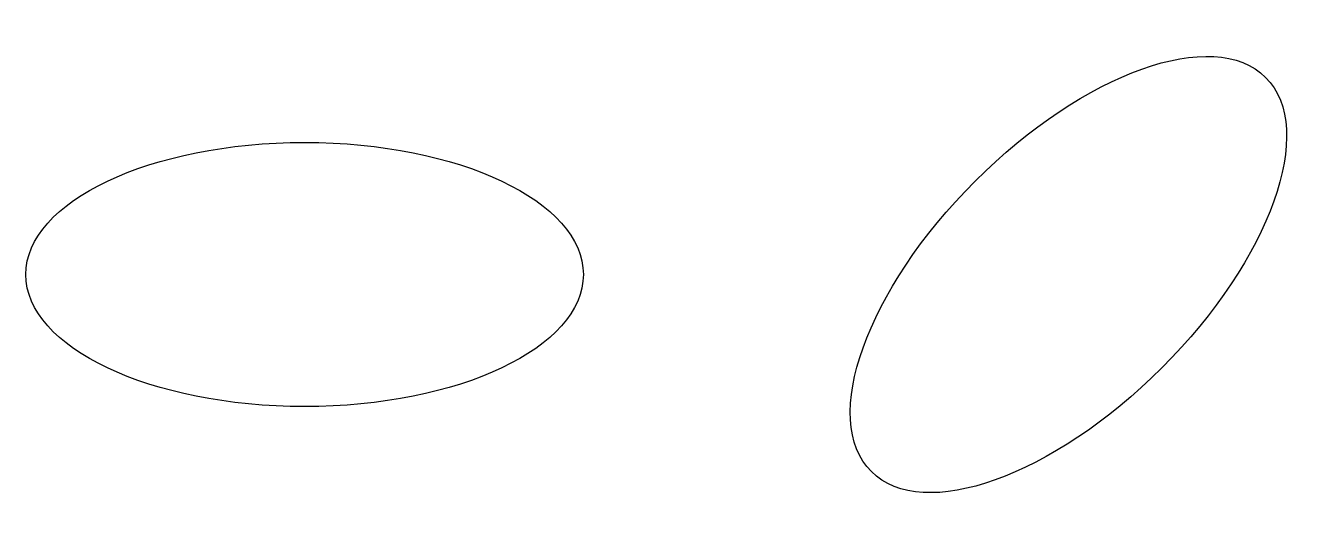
# Model space of a CAD drawing. Header units: inches. Extents: x -5.6 to 49.6, y -7.5 to 13.8.
import ezdxf

# ---------------------------------------------------------------- set-up
doc = ezdxf.new("R2010")
doc.units = ezdxf.units.IN
doc.header["$MEASUREMENT"] = 0

msp = doc.modelspace()

# ---------------------------------------------------------------- linework, layer by layer
for centre, major_axis in [((38.967, 3.159), (-8.419, -8.419)), ((6.342, 3.159), (11.906, 0))]:
    msp.add_ellipse(centre, major_axis=major_axis, ratio=0.473834)

doc.saveas('drawing.dxf')
